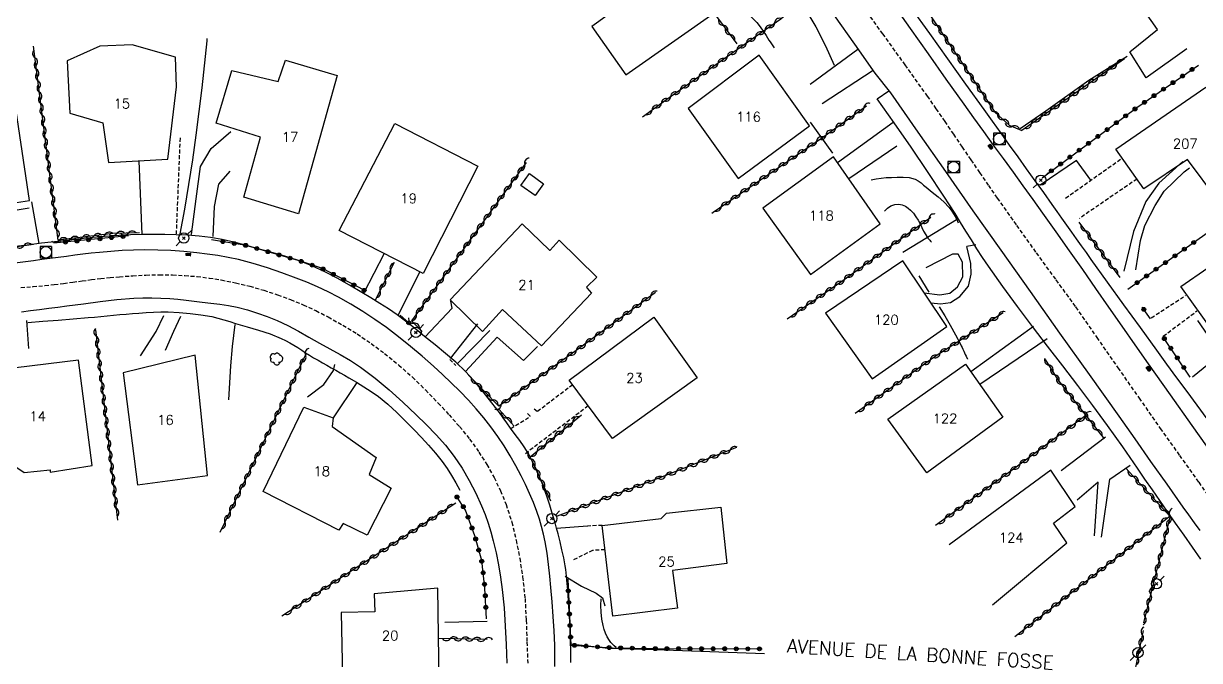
# Model space of a CAD drawing. Header units: millimetres. Extents: x 150997 to 152001, y 151999 to 153001.
# Drawn here: x 151647.9 to 151800.5, y 152403.1 to 152485.7 of the extents above; entities that cross this region are included whole.
import ezdxf
from ezdxf.enums import TextEntityAlignment as Align

# ---------------------------------------------------------------- set-up
doc = ezdxf.new("R2010")
doc.units = ezdxf.units.MM
doc.linetypes.add('DASHED', pattern=[0.75, 0.5, -0.25])
doc.layers.get('0').update_dxf_attribs({"linetype": 'CONTINUOUS'})
for name, color, linetype in [('W0001', 6, 'DASHED'), ('W0008', 7, 'CONTINUOUS'), ('W0014', 7, 'CONTINUOUS'), ('W0017', 7, 'CONTINUOUS'), ('W0101', 7, 'CONTINUOUS'), ('W0104', 1, 'CONTINUOUS'), ('W0112', 1, 'DASHED'), ('W0211', 2, 'CONTINUOUS'), ('W0214', 2, 'CONTINUOUS'), ('W0300', 7, 'CONTINUOUS'), ('W0310', 3, 'CONTINUOUS'), ('W0323', 7, 'CONTINUOUS'), ('W0401', 7, 'CONTINUOUS'), ('W0420', 7, 'CONTINUOUS'), ('W0473', 7, 'CONTINUOUS'), ('W0989', 7, 'CONTINUOUS'), ('W0991', 7, 'CONTINUOUS')]:
    doc.layers.add(name, color=color, linetype=linetype)
doc.styles.get("Standard").update_dxf_attribs({"font": 'romans.shx', "width": 0.85})

# ---------------------------------------------------------------- blocks, each defined once
blk = doc.blocks.new('T473')
for p, q in [((-0.166667, 0.166667), (0.166667, -0.166667)), ((-0.166667, -0.166667), (0.166667, 0.166667)), ((0.500001, 0.500001), (1.000002, 1.000002)), ((-1.000002, -1.000002), (-0.500001, -0.500001))]:
    blk.add_line(p, q)
blk.add_ellipse((0, 0), major_axis=(0.471405, 0.471405), ratio=1, start_param=5.4977871438, end_param=11.780972451)
blk = doc.blocks.new('T420')
for p, q in [((0.75, 0.75), (-0.75, 0.75)), ((-0.75, 0.75), (-0.75, -0.75)), ((0.75, 0.75), (0.75, -0.75)), ((0.75, -0.75), (-0.75, -0.75))]:
    blk.add_line(p, q)
blk.add_ellipse((0, 0), major_axis=(-0.53, 0.53), ratio=1, start_param=3.926991, end_param=10.210176)
blk = doc.blocks.new('T401')
for p, q in [((-0.3, 0.3), (0, 0.3)), ((-0.3, -0.25), (-0.3, 0.3)), ((-0.3, 0.15), (0, 0.15)), ((-0.3, 0), (0, 0)), ((0, 0.3), (0, -0.25)), ((-0.3, -0.15), (0, -0.15)), ((-0.3, -0.25), (-0.3, -0.3)), ((-0.3, -0.3), (0, -0.3)), ((0, -0.3), (0, -0.25))]:
    blk.add_line(p, q)
blk = doc.blocks.new('T300')
for p, q in [((-0.8, 0.51), (-0.86, 0.34)), ((-0.86, 0.34), (-0.86, 0.17)), ((-0.86, 0.17), (-0.74, 0.06)), ((-0.69, 0.63), (-0.8, 0.51)), ((-0.8, -0.06), (-0.74, 0.06)), ((-0.74, 0.06), (-0.69, 0.11)), ((-0.57, 0.69), (-0.69, 0.63)), ((-0.46, 0.69), (-0.57, 0.69)), ((-0.29, 0.63), (-0.46, 0.69)), ((-0.29, 0.63), (-0.17, 0.74)), ((-0.23, 0.57), (-0.29, 0.63)), ((-0.17, 0.74), (-0.06, 0.8)), ((-0.06, 0.8), (0.06, 0.8)), ((0.06, 0.8), (0.23, 0.74)), ((0.23, 0.74), (0.34, 0.63)), ((0.34, 0.63), (0.4, 0.51)), ((0.46, 0.46), (0.34, 0.46)), ((0.4, 0.51), (0.4, 0.46)), ((0.57, 0.4), (0.46, 0.46)), ((0.57, 0.4), (0.69, 0.29)), ((0.69, 0.29), (0.74, 0.17)), ((0.74, 0.06), (0.69, -0.17)), ((0.74, 0.17), (0.74, 0.06)), ((-0.8, -0.17), (-0.8, -0.06)), ((-0.8, -0.23), (-0.8, -0.17)), ((-0.74, -0.34), (-0.8, -0.23)), ((-0.69, -0.4), (-0.74, -0.34)), ((-0.51, -0.46), (-0.69, -0.4)), ((-0.4, -0.46), (-0.51, -0.46)), ((-0.4, -0.46), (-0.34, -0.46)), ((-0.34, -0.46), (-0.34, -0.4)), ((-0.34, -0.51), (-0.34, -0.46)), ((-0.29, -0.63), (-0.34, -0.51)), ((-0.17, -0.74), (-0.29, -0.63)), ((-0.06, -0.8), (-0.17, -0.74)), ((0.06, -0.8), (-0.06, -0.8)), ((0.17, -0.74), (0.06, -0.8)), ((0.23, -0.69), (0.17, -0.74)), ((0.29, -0.46), (0.23, -0.46)), ((0.29, -0.63), (0.23, -0.69)), ((0.46, -0.4), (0.29, -0.46)), ((0.34, -0.51), (0.29, -0.63)), ((0.34, -0.51), (0.34, -0.46)), ((0.57, -0.34), (0.46, -0.4)), ((0.63, -0.29), (0.57, -0.34)), ((0.69, -0.17), (0.63, -0.29))]:
    blk.add_line(p, q)
blk = doc.blocks.new('t310o')
at = {"color": 0, "linetype": 'Continuous'}
for centre, start, end in [((-0.5, 0.38), 216.8699, 323.1304), ((0.5, -0.37), 36.8699, 143.1303)]:
    blk.add_arc(centre, 0.625, start, end, dxfattribs=at)
blk = doc.blocks.new('t323o')
at = {"color": 0, "linetype": 'Continuous'}
for radius in [0.25, 0.15]:
    blk.add_circle((0, 0), radius, dxfattribs=at)

msp = doc.modelspace()

# ---------------------------------------------------------------- linework, layer by layer
at = {"layer": 'W0001'}
for points in [[(151756.45, 152488.41), (151759.37, 152484.39), (151762.28, 152480.36), (151765.17, 152476.31), (151766.32, 152474.67), (151767.45, 152473.02), (151768.59, 152471.36), (151769.71, 152469.7), (151770.84, 152468.04), (151771.97, 152466.39), (151773.11, 152464.73), (151774.26, 152463.09), (151776.77, 152459.54), (151779.31, 152456), (151781.87, 152452.47), (151784.44, 152448.96), (151787.17, 152445.02), (151789.91, 152441.08), (151792.66, 152437.15), (151795.42, 152433.22), (151797.9, 152429.72), (151800.4, 152426.22), (151802.9, 152422.73)], [(151647.61, 152451.48), (151649.17, 152451.6), (151650.72, 152451.75), (151651.93, 152451.88), (151653.14, 152452.02), (151654.34, 152452.18), (151655.55, 152452.35), (151656.75, 152452.51), (151657.96, 152452.65), (151659.17, 152452.78), (151660.38, 152452.89), (151662.1, 152453.01), (151663.82, 152453.1), (151665.55, 152453.14), (151667.28, 152453.11), (151668.87, 152453.04), (151670.45, 152452.91), (151672.03, 152452.72), (151673.6, 152452.47), (151675.46, 152452.1), (151677.29, 152451.65), (151679.11, 152451.13), (151680.91, 152450.54), (151682.59, 152449.92), (151684.24, 152449.24), (151685.87, 152448.49), (151687.47, 152447.67), (151689.37, 152446.6), (151691.23, 152445.46), (151693.04, 152444.23), (151694.79, 152442.93), (151696.62, 152441.43), (151698.39, 152439.85), (151700.08, 152438.2), (151701.73, 152436.5), (151703.14, 152434.99), (151704.51, 152433.44), (151705.82, 152431.83), (151707.02, 152430.14), (151708.04, 152428.52), (151708.98, 152426.85), (151709.82, 152425.13), (151710.55, 152423.35), (151711.29, 152421.05), (151711.86, 152418.7), (151712.32, 152416.34), (151712.69, 152413.96), (151713, 152411.15), (151713.16, 152408.33), (151713.25, 152405.51), (151713.36, 152402.69)]]:
    msp.add_lwpolyline(points, dxfattribs=at)
at = {"layer": 'W0008'}
for points in [[(151753.12, 152486.77), (151755.76, 152483.03), (151758.4, 152479.3)], [(151758.4, 152479.3), (151760.4, 152476.73)]]:
    msp.add_lwpolyline(points, dxfattribs=at)
at = {"layer": 'W0014'}
for points in [[(151802.4, 152429.56), (151799.56, 152433.57), (151796.73, 152437.58), (151793.89, 152441.6), (151792.18, 152444.04), (151790.47, 152446.48), (151788.76, 152448.93), (151787.06, 152451.37), (151785.35, 152453.82), (151783.64, 152456.26), (151781.92, 152458.7), (151780.19, 152461.13), (151778.92, 152462.9), (151777.65, 152464.67), (151776.37, 152466.44), (151775.08, 152468.2), (151773.8, 152469.96), (151772.52, 152471.72), (151771.24, 152473.49), (151769.97, 152475.26), (151767.64, 152478.52), (151765.33, 152481.79), (151763.02, 152485.06), (151760.71, 152488.33)], [(151801.51, 152434.44), (151800.2, 152436.22), (151798.89, 152438), (151797.58, 152439.78), (151796.27, 152441.56), (151794.97, 152443.35), (151792.84, 152446.29), (151790.71, 152449.23), (151788.58, 152452.17), (151786.47, 152455.12), (151785.83, 152456.01), (151785.19, 152456.9), (151784.56, 152457.79), (151783.93, 152458.68), (151783.29, 152459.57), (151782.66, 152460.47), (151782.03, 152461.36), (151781.39, 152462.25), (151780.29, 152463.79), (151779.19, 152465.33), (151778.08, 152466.87), (151776.98, 152468.42), (151775.87, 152469.96), (151774.77, 152471.5), (151773.67, 152473.04), (151772.56, 152474.58), (151770.21, 152477.86), (151767.85, 152481.15), (151765.5, 152484.43), (151763.16, 152487.73)], [(151758.68, 152475.96), (151760.2, 152476.98)], [(151760.4, 152476.73), (151763.96, 152471.63), (151767.54, 152466.53), (151771.12, 152461.44), (151774.71, 152456.35), (151778.53, 152450.96), (151782.35, 152445.57), (151786.19, 152440.19), (151790.03, 152434.82)], [(151800.68, 152416.27), (151799.59, 152417.82), (151798.5, 152419.37), (151797.41, 152420.92), (151796.32, 152422.48), (151795.35, 152423.86), (151794.39, 152425.25), (151793.43, 152426.65), (151792.47, 152428.04), (151791.51, 152429.43), (151790.54, 152430.82), (151789.57, 152432.2), (151788.58, 152433.58), (151786.67, 152436.18), (151784.73, 152438.76), (151782.76, 152441.32), (151780.79, 152443.88), (151778.82, 152446.45), (151776.88, 152449.03), (151774.97, 152451.63), (151773.11, 152454.27), (151772.36, 152455.39), (151771.63, 152456.52), (151770.91, 152457.66), (151770.21, 152458.8), (151769.51, 152459.94), (151768.8, 152461.09), (151768.09, 152462.22), (151767.35, 152463.35), (151765.23, 152466.53), (151763.08, 152469.69), (151760.9, 152472.83), (151758.68, 152475.96)], [(151718.94, 152402.85), (151718.94, 152403.69), (151718.93, 152404.54), (151718.91, 152405.44), (151718.88, 152406.34), (151718.85, 152407.24), (151718.81, 152408.14), (151718.74, 152409.5), (151718.65, 152410.86), (151718.55, 152412.22), (151718.43, 152413.58), (151718.39, 152414.03), (151718.34, 152414.48), (151718.28, 152414.93), (151718.21, 152415.37), (151718.02, 152416.43), (151717.79, 152417.47), (151717.54, 152418.51), (151717.29, 152419.55), (151717.1, 152420.26), (151716.9, 152420.96), (151716.7, 152421.67), (151716.49, 152422.36), (151716.21, 152423.26), (151715.93, 152424.15), (151715.63, 152425.04), (151715.3, 152425.91), (151714.88, 152426.95), (151714.43, 152427.98), (151713.94, 152429), (151713.4, 152429.99), (151712.88, 152430.83), (151712.31, 152431.64), (151711.72, 152432.44), (151711.13, 152433.24), (151710.65, 152433.92), (151710.17, 152434.59), (151709.68, 152435.26), (151709.17, 152435.92), (151708.24, 152437.12), (151707.3, 152438.3), (151706.32, 152439.47), (151705.29, 152440.58), (151704.02, 152441.79), (151702.69, 152442.94), (151701.33, 152444.05), (151699.97, 152445.15), (151699.1, 152445.86), (151698.22, 152446.57), (151697.32, 152447.26), (151696.41, 152447.93), (151695.29, 152448.7), (151694.16, 152449.43), (151693, 152450.15), (151691.84, 152450.84), (151690.25, 152451.77), (151688.65, 152452.68), (151687.02, 152453.54), (151685.35, 152454.31), (151683.6, 152454.98), (151681.82, 152455.55), (151680.02, 152456.06), (151678.22, 152456.55), (151676.73, 152456.96), (151675.23, 152457.36), (151673.72, 152457.71), (151672.19, 152457.98), (151670.71, 152458.16), (151669.23, 152458.26), (151667.74, 152458.31), (151666.26, 152458.35), (151664.78, 152458.36), (151663.3, 152458.35), (151661.82, 152458.3), (151660.35, 152458.23), (151657.82, 152458.04), (151655.29, 152457.8), (151652.77, 152457.51), (151650.25, 152457.22), (151648.4, 152457), (151646.55, 152456.77)], [(151716.89, 152402.35), (151716.88, 152403.71), (151716.85, 152405.08), (151716.77, 152406.96), (151716.65, 152408.83), (151716.51, 152410.71), (151716.34, 152412.58), (151716.21, 152414.06), (151716.06, 152415.55), (151715.88, 152417.03), (151715.63, 152418.49), (151715.41, 152419.49), (151715.15, 152420.48), (151714.86, 152421.46), (151714.53, 152422.42), (151714.08, 152423.61), (151713.58, 152424.77), (151713.05, 152425.92), (151712.49, 152427.06), (151711.79, 152428.37), (151711.07, 152429.67), (151710.3, 152430.94), (151709.47, 152432.18), (151708.58, 152433.41), (151707.64, 152434.6), (151706.66, 152435.76), (151705.65, 152436.89), (151704.56, 152438.03), (151703.44, 152439.14), (151702.29, 152440.21), (151701.12, 152441.27), (151699.64, 152442.57), (151698.13, 152443.85), (151696.59, 152445.1), (151695.01, 152446.29), (151693.5, 152447.35), (151691.98, 152448.37), (151690.41, 152449.34), (151688.81, 152450.25), (151687.47, 152450.94), (151686.09, 152451.57), (151684.7, 152452.16), (151683.29, 152452.72), (151681.45, 152453.4), (151679.6, 152454.04), (151677.73, 152454.61), (151675.83, 152455.11), (151674.49, 152455.4), (151673.13, 152455.64), (151671.77, 152455.83), (151670.41, 152455.99), (151668.73, 152456.15), (151667.05, 152456.27), (151665.37, 152456.35), (151663.69, 152456.38), (151662.21, 152456.35), (151660.73, 152456.27), (151659.26, 152456.16), (151657.79, 152456.04), (151656.72, 152455.93), (151655.64, 152455.81), (151654.58, 152455.67), (151653.51, 152455.53), (151652.44, 152455.39), (151651.37, 152455.24), (151650.3, 152455.1), (151649.23, 152454.96), (151646.45, 152454.61)], [(151647.67, 152448.34), (151648.85, 152448.49), (151650.03, 152448.65), (151651.21, 152448.8), (151652.39, 152448.95), (151653.57, 152449.1), (151655.73, 152449.38), (151657.89, 152449.67), (151660.06, 152449.93), (151662.24, 152450.1), (151663.41, 152450.14), (151664.58, 152450.14), (151665.75, 152450.11), (151666.92, 152450.05), (151667.97, 152449.96), (151669.02, 152449.85), (151670.07, 152449.71), (151671.11, 152449.58), (151672.25, 152449.44), (151673.39, 152449.32), (151674.53, 152449.16), (151675.66, 152448.94), (151676.98, 152448.59), (151678.28, 152448.18), (151679.57, 152447.72), (151680.83, 152447.21), (151682.24, 152446.55), (151683.62, 152445.82), (151684.97, 152445.06), (151686.32, 152444.29), (151687.67, 152443.55), (151689.02, 152442.8), (151690.35, 152442.01), (151691.64, 152441.16), (151693.54, 152439.72), (151695.37, 152438.2), (151697.14, 152436.62), (151698.86, 152434.98), (151700.18, 152433.7), (151701.46, 152432.39), (151702.69, 152431.02), (151703.82, 152429.57), (151704.84, 152428.04), (151705.76, 152426.45), (151706.6, 152424.81), (151707.37, 152423.15), (151707.82, 152422.05), (151708.22, 152420.93), (151708.57, 152419.79), (151708.88, 152418.65), (151709.25, 152417.08), (151709.56, 152415.51), (151709.81, 152413.92), (151710.03, 152412.33), (151710.28, 152409.95), (151710.44, 152407.56), (151710.56, 152405.17), (151710.65, 152402.78)], [(151648.49, 152446.97), (151650.45, 152447.11), (151652.42, 152447.26), (151654.38, 152447.42), (151656.34, 152447.58), (151657.16, 152447.66), (151657.98, 152447.73), (151658.8, 152447.81), (151659.62, 152447.9), (151660.44, 152447.97), (151661.26, 152448.05), (151662.08, 152448.12), (151662.9, 152448.18), (151663.85, 152448.24), (151664.79, 152448.3), (151665.74, 152448.34), (151666.69, 152448.33), (151668.12, 152448.26), (151669.54, 152448.13), (151670.96, 152447.95), (151672.37, 152447.71), (151673.15, 152447.53), (151673.92, 152447.31), (151674.69, 152447.07), (151675.45, 152446.83), (151676.94, 152446.39), (151678.44, 152445.96), (151679.93, 152445.47), (151681.38, 152444.89), (151681.93, 152444.62), (151682.47, 152444.32), (151683, 152444.01), (151683.52, 152443.69), (151684.03, 152443.36), (151684.54, 152443.02), (151685.06, 152442.7), (151685.58, 152442.38), (151686.15, 152442.05), (151686.72, 152441.73), (151687.3, 152441.41), (151687.87, 152441.08), (151688.44, 152440.76), (151689.01, 152440.43), (151689.58, 152440.1), (151690.15, 152439.77), (151691.12, 152439.19), (151692.1, 152438.62), (151693.05, 152438.01), (151693.98, 152437.35), (151695.2, 152436.35), (151696.38, 152435.28), (151697.51, 152434.17), (151698.62, 152433.04), (151699.57, 152432.05), (151700.49, 152431.04), (151701.39, 152429.99), (151702.24, 152428.91), (151702.88, 152428.02), (151703.48, 152427.11), (151704.04, 152426.17), (151704.56, 152425.21)], [(151790.02, 152434.82), (151792.1, 152431.86), (151794.17, 152428.9), (151796.26, 152425.96), (151798.36, 152423.01), (151799.09, 152421.99), (151799.83, 152420.97), (151800.57, 152419.96)]]:
    msp.add_lwpolyline(points, dxfattribs=at)
at = {"layer": 'W0017'}
for points in [[(151750, 152477.87), (151756.2, 152482.4)], [(151777.22, 152472.11), (151780.59, 152474.42), (151786.16, 152478.4), (151791.1, 152481.5)], [(151758.17, 152479.62), (151751.57, 152475.3)], [(151753.55, 152467.68), (151760.75, 152472.93)], [(151669.72, 152458.38), (151670.34, 152462.98), (151670.92, 152467.18), (151672.28, 152469.5), (151674.85, 152471.72)], [(151761.26, 152469.83), (151755.01, 152465.6)], [(151663.35, 152458.35), (151662.93, 152467.92)], [(151786.42, 152465.4), (151784.55, 152467.94), (151779.84, 152464.78)], [(151798.36, 152467.82), (151795.23, 152465.01), (151793.54, 152462.66), (151791.96, 152458.73), (151790.67, 152453.61)], [(151672.56, 152458.11), (151672.7, 152462.01), (151673.26, 152464.89), (151674.76, 152466.58)], [(151792.23, 152453.79), (151792.83, 152457.57), (151793.42, 152459.55), (151794.75, 152462.14), (151795.93, 152463.98), (151798.51, 152466.49), (151799.2, 152467.02)], [(151640.82, 152460.53), (151648.69, 152461.8)], [(151649.96, 152457.19), (151649.03, 152462.58)], [(151762.01, 152456.06), (151769.18, 152460.42)], [(151765.68, 152449.48), (151766.9, 152449.36), (151768.19, 152449.54), (151769.41, 152450.33), (151770.54, 152451.65), (151770.9, 152453.23), (151770.85, 152454.61), (151770.3, 152456.8)], [(151770.32, 152456.83), (151771.48, 152457.08)], [(151694.72, 152455.91), (151692.05, 152450.71)], [(151764.79, 152450.8), (151766.83, 152450.55), (151768.12, 152450.75), (151769.12, 152451.57), (151769.81, 152452.88), (151769.75, 152454.77), (151769.2, 152455.83), (151768.45, 152455.81), (151765, 152454.05)], [(151696.54, 152447.84), (151699.37, 152453.54)], [(151700.06, 152445.11), (151703.56, 152448.81), (151703.38, 152449.71)], [(151663.11, 152442.61), (151665.13, 152445.78), (151666.13, 152447.87)], [(151666.36, 152443.36), (151667.42, 152445.81), (151668.34, 152447.76)], [(151648.33, 152447.23), (151648.59, 152443.59)], [(151674.58, 152436.9), (151674.82, 152441.35), (151675.03, 152443.84), (151675.4, 152446.68)], [(151706.83, 152446.76), (151703.27, 152442.26)], [(151704.24, 152441.65), (151708.44, 152445.9)], [(151770.82, 152440.61), (151778.97, 152446.49)], [(151799.59, 152439.9), (151803.29, 152442.87), (151800.31, 152447.21)], [(151705.28, 152440.6), (151709.4, 152445.04), (151712.82, 152442.01), (151714.64, 152443.83)], [(151780.73, 152444.82), (151772, 152438.92)], [(151684.77, 152437.3), (151686.92, 152438.91), (151688.15, 152440.72), (151688.33, 152441.51)], [(151691.16, 152439.18), (151688.12, 152434.6)], [(151788.31, 152432.09), (151782.54, 152427.72)], [(151787.79, 152419.09), (151788.86, 152426.63), (151791.5, 152428.43)], [(151786.87, 152419.29), (151787.36, 152426.22), (151784.63, 152423.9)], [(151721.12, 152420.54), (151717.1, 152420.25)], [(151718.22, 152414.03), (151720.35, 152412.76), (151722.23, 152411.83), (151723.06, 152411.23), (151723.35, 152410.22)], [(151708.1, 152408.16), (151702.61, 152408.05)], [(151718.92, 152405.26), (151723.79, 152404.7), (151729.88, 152404.53), (151744.08, 152404.03)]]:
    msp.add_lwpolyline(points, dxfattribs=at)
at = {"layer": 'W0101'}
for points in [[(151798.85, 152482.46), (151793.58, 152478.68), (151791.47, 152482.05), (151795.05, 152484.93), (151787.21, 152496.11), (151798.15, 152503.58), (151799.34, 152501.83), (151796.3, 152499.62), (151796.43, 152499.45)], [(151783.3, 152418.37), (151781.58, 152420.91), (151784.36, 152423.09), (151781.2, 152427.8), (151768.04, 152418.12)], [(151773.64, 152410.31), (151783.3, 152418.37)]]:
    msp.add_lwpolyline(points, dxfattribs=at)
for points in [[(151738.38, 152487.67), (151733.77, 152494.09), (151721.68, 152485.36), (151726.09, 152479.09)], [(151666.67, 152468.12), (151667.77, 152477.53), (151667.67, 152481.38), (151662.05, 152482.98), (151657.83, 152482.77), (151653.58, 152480.87), (151653.93, 152474.08), (151658.24, 152472.86), (151658.97, 152467.7)], [(151683.62, 152461.03), (151676.5, 152463.21), (151678.7, 152470.98), (151672.94, 152472.79), (151674.97, 152479.64), (151680.98, 152478.21), (151681.91, 152480.97), (151688.62, 152479)], [(151749.9, 152472.46), (151743.4, 152481.64), (151734.15, 152474.72), (151740.66, 152465.62)], [(151648.7, 152462.78), (151646.51, 152477.58), (151635.64, 152475.95), (151636.67, 152469.81), (151639.48, 152470.03), (151640.81, 152461.57)], [(151802.87, 152462.8), (151798.97, 152468.08), (151793.3, 152464.29), (151789.67, 152469.41), (151801.33, 152477.48), (151808.79, 152467.07)], [(151699.8, 152453.32), (151688.91, 152458.86), (151696.12, 152472.77), (151706.88, 152467.24)], [(151759.09, 152459.75), (151753.03, 152468.43), (151743.86, 152461.77), (151750.04, 152453.19)], [(151715.16, 152443.92), (151710.09, 152448.64), (151707.48, 152445.79), (151703.3, 152449.91), (151712.62, 152459.74), (151716.18, 152456.34), (151716.26, 152456.34), (151717.43, 152457.63), (151722.32, 152452.82), (151720.96, 152451.52), (151721.02, 152451.46), (151721.62, 152450.77)], [(151803.81, 152443.65), (151798.08, 152451.62), (151805.09, 152456.48), (151810.48, 152448.67)], [(151767.71, 152446.45), (151762, 152454.96), (151752, 152448.15), (151758.05, 152439.64)], [(151735.33, 152439.79), (151724.33, 152431.91), (151718.73, 152439.49), (151729.72, 152447.62)], [(151655.06, 152442.08), (151642.68, 152440.55), (151644.19, 152430.59), (151646.63, 152430.84), (151646.63, 152430.82), (151646.83, 152428.32), (151648.03, 152427.49), (151651.4, 152427.85), (151651.4, 152427.82), (151651.41, 152427.55), (151656.83, 152428.41)], [(151670.19, 152442.73), (151660.88, 152440.43), (151662.71, 152425.88), (151671.79, 152427.12)], [(151774.98, 152434.66), (151765.13, 152427.45), (151760.07, 152434.42), (151770.15, 152441.55)], [(151684.32, 152435.95), (151688.12, 152434.6), (151687.96, 152433.46), (151693.67, 152429.42), (151692.78, 152427.25), (151695.64, 152425.46), (151692.52, 152419.36), (151689.4, 152420.89), (151688.83, 152420), (151679.04, 152425.02)], [(151732.78, 152409.88), (151724.39, 152408.87), (151723.02, 152420.64), (151730.67, 152421.55), (151731.34, 152422.21), (151738.4, 152423.02), (151739.18, 152415.68), (151732.13, 152414.79)], [(151701.87, 152400.28), (151701.7, 152412.48), (151693.43, 152411.75), (151693.52, 152409.42), (151689.16, 152409.32), (151689.33, 152400.9), (151693.42, 152400.83), (151693.4, 152400.19)]]:
    msp.add_lwpolyline(points, close=True, dxfattribs=at)
at = {"layer": 'W0104'}
msp.add_lwpolyline([(151714.3, 152463.4), (151712.47, 152464.72), (151713.58, 152466.26), (151715.41, 152464.95)], close=True, dxfattribs=at)
at = {"layer": 'W0112'}
for points in [[(151668.24, 152470.88), (151667.74, 152458.43)], [(151783.13, 152463.07), (151790.47, 152468.28)], [(151792.4, 152465.56), (151784.93, 152460.45)], [(151794.25, 152447.56), (151798.69, 152450.45)], [(151795.81, 152445.16), (151800.18, 152448.47)], [(151703.24, 152442.13), (151704.03, 152441.39)], [(151714.19, 152435.77), (151714.61, 152435.44), (151719.2, 152438.93)], [(151711.14, 152433.18), (151713.68, 152434.78), (151713.28, 152435.22)], [(151721.2, 152436.14), (151713.06, 152429.93)], [(151723.02, 152420.64), (151721.14, 152420.54)], [(151723.39, 152417.47), (151721.76, 152417.39), (151719.13, 152416.08)]]:
    msp.add_lwpolyline(points, dxfattribs=at)
at = {"layer": 'W0211'}
for points in [[(151739, 152488.76), (151739.45, 152488.58), (151739.89, 152488.37), (151740.32, 152488.14), (151740.73, 152487.88), (151741.36, 152487.42), (151741.96, 152486.93), (151742.53, 152486.41), (151743.07, 152485.85), (151743.5, 152485.31), (151743.9, 152484.74), (151744.28, 152484.16), (151744.65, 152483.58), (151744.82, 152483.33), (151744.99, 152483.08), (151745.16, 152482.82), (151745.32, 152482.57)], [(151749.98, 152472.91), (151752.88, 152468.89)], [(151759.64, 152461.39), (151760.02, 152461.78), (151760.47, 152462.06), (151760.98, 152462.24), (151761.51, 152462.29), (151761.95, 152462.22), (151762.36, 152462.03), (151762.71, 152461.78), (151763.03, 152461.5), (151763.4, 152461.11), (151763.72, 152460.67), (151764, 152460.2), (151764.25, 152459.73), (151764.48, 152459.25), (151764.72, 152458.78), (151764.98, 152458.32), (151765.28, 152457.87), (151765.39, 152457.74), (151765.5, 152457.61), (151765.61, 152457.48), (151765.73, 152457.36)], [(151764.08, 152453.02), (151765.4, 152450.9)], [(151766.74, 152449), (151767.45, 152447.8), (151768.15, 152446.59), (151768.84, 152445.36), (151769.49, 152444.13), (151769.6, 152443.91), (151769.7, 152443.69), (151769.8, 152443.47), (151769.91, 152443.25), (151770.01, 152443.03), (151770.11, 152442.81), (151770.22, 152442.59), (151770.33, 152442.37), (151770.35, 152442.33), (151770.37, 152442.29), (151770.39, 152442.25), (151770.41, 152442.21)], [(151724.84, 152404.81), (151724.58, 152405), (151724.34, 152405.22), (151724.13, 152405.45), (151723.94, 152405.71), (151723.67, 152406.16), (151723.45, 152406.64), (151723.28, 152407.13), (151723.14, 152407.63), (151722.98, 152408.49), (151722.88, 152409.37), (151722.85, 152410.24), (151722.89, 152411.12)]]:
    msp.add_lwpolyline(points, dxfattribs=at)
at = {"layer": 'W0214'}
for points in [[(151744.04, 152493.51), (151744.31, 152493.35), (151744.57, 152493.18), (151744.83, 152493), (151745.07, 152492.8), (151745.8, 152492.15), (151746.49, 152491.45), (151747.15, 152490.71), (151747.75, 152489.93), (151749.31, 152487.66), (151750.73, 152485.29), (151752, 152482.84), (151753.11, 152480.32)], [(151757.91, 152465.45), (151758.56, 152465.58), (151759.21, 152465.67), (151759.87, 152465.74), (151760.53, 152465.77), (151761.29, 152465.79), (151762.07, 152465.8), (151762.85, 152465.74), (151763.61, 152465.54), (151764.02, 152465.34), (151764.38, 152465.07), (151764.72, 152464.77), (151765.06, 152464.48), (151765.83, 152463.87), (151766.6, 152463.25), (151767.34, 152462.59), (151768.02, 152461.86), (151768.37, 152461.4), (151768.69, 152460.92), (151768.97, 152460.41), (151769.21, 152459.88)]]:
    msp.add_lwpolyline(points, dxfattribs=at)
at = {"layer": 'W0300'}
msp.add_lwpolyline([(151668.26, 152458.46), (151668.86, 152461.65), (151669.4, 152464.84), (151669.9, 152468.04), (151670.35, 152471.26), (151671.1, 152477.37), (151671.76, 152483.49), (151671.78, 152483.77)], dxfattribs=at)
at = {"layer": 'W0310'}
for points in [[(151728.26, 152473.63), (151731.71, 152476.12), (151742.66, 152483.85), (151746.17, 152486.35), (151747.76, 152487.67)], [(151764.75, 152488), (151773.96, 152474.23), (151775.82, 152472.56), (151777.46, 152471.85)], [(151737.59, 152486.99), (151740.48, 152483.08)], [(151662.97, 152458.59), (151659.51, 152458.48), (151652.45, 152457.62), (151649.25, 152482.78)], [(151790.76, 152481.14), (151777.46, 152471.85)], [(151737.23, 152461.12), (151737.42, 152461.26), (151751.45, 152470.86), (151757.32, 152475.03)], [(151713.15, 152467.71), (151698.28, 152447.16), (151699.67, 152445.8)], [(151747.03, 152447.44), (151754.12, 152452.31), (151765.66, 152460.59)], [(151784.85, 152459.98), (151790.19, 152452.77)], [(151642.03, 152456.08), (151649.22, 152457.1)], [(151696.04, 152454.74), (151693.52, 152449.74)], [(151729.94, 152450.86), (151719.47, 152443.2), (151709.62, 152436.09), (151705.66, 152440.11)], [(151775.03, 152448.19), (151766.21, 152442.55), (151755.83, 152435.16)], [(151660.18, 152421.32), (151657.3, 152445.98)], [(151684.62, 152442.91), (151673.42, 152419.73)], [(151788.17, 152431.86), (151782.16, 152439.5), (151780.51, 152442.17)], [(151709.63, 152435.65), (151711.6, 152433.49)], [(151716.37, 152423.77), (151713.68, 152429.53), (151720.33, 152434.99)], [(151785.76, 152434.87), (151775.73, 152427.46), (151766.26, 152420.6)], [(151740.42, 152430.73), (151730.38, 152426.74), (151717.19, 152421.84)], [(151796.71, 152421.86), (151796.71, 152421.78), (151790.9, 152428.1)], [(151704.01, 152423.5), (151681.47, 152408.86)], [(151776.56, 152406.23), (151796.71, 152421.86), (151793.25, 152407.99)], [(151793.2, 152407.01), (151791.24, 152397.66)], [(151708.1, 152405.84), (151701.79, 152405.97)]]:
    msp.add_lwpolyline(points, dxfattribs=at)
at = {"layer": 'W0323'}
for points in [[(151780.08, 152465.73), (151792.37, 152474.82), (151800.37, 152480.34)], [(151791.19, 152451.26), (151804.2, 152460.47), (151811.06, 152465.33)], [(151661.56, 152458.18), (151651.89, 152457.23)], [(151692.23, 152451.08), (151686.71, 152453.94), (151683.89, 152454.9), (151676.83, 152456.95), (151672.32, 152457.69)], [(151794.17, 152447.44), (151793.08, 152448.94)], [(151697.94, 152446.89), (151696.81, 152447.92)], [(151799.31, 152439.88), (151795.76, 152445.14)], [(151707.99, 152408.51), (151707.8, 152412.51), (151707.38, 152416.07), (151706.47, 152419.3), (151705.27, 152422.63), (151704.11, 152424.41)], [(151718.54, 152413.64), (151718.96, 152405.11), (151724.36, 152404.76), (151729.58, 152404.65), (151743.76, 152404.63)]]:
    msp.add_lwpolyline(points, dxfattribs=at)

# ---------------------------------------------------------------- block references
at = {"layer": 'W0300'}
msp.add_blockref('T300', (151680.81, 152442.21), dxfattribs=at)
at = {"layer": 'W0310'}
for p, rotation in [((151738.7, 152485.49), 306.415290944651), ((151744.16, 152484.92), 35.48205083906255), ((151745.38, 152485.79), 35.48205083906255), ((151766.41, 152485.5), 303.7869675295787), ((151739.59, 152484.28), 306.415290944651), ((151742.94, 152484.05), 35.48205083906255), ((151767.25, 152484.26), 303.7869675295787), ((151740.49, 152482.32), 35.23793685292495), ((151741.71, 152483.18), 35.23793685292495), ((151768.08, 152483.01), 303.7869675295787), ((151768.92, 152481.76), 303.7869675295787), ((151649.44, 152481.29), 97.24858982975496), ((151738.04, 152480.59), 35.23793685292495), ((151739.26, 152481.45), 35.23793685292495), ((151769.75, 152480.52), 303.7869675295787), ((151789.76, 152480.44), 214.9353040421634), ((151649.63, 152479.8), 97.24858982975496), ((151735.59, 152478.86), 35.23793685292495), ((151736.81, 152479.72), 35.23793685292495), ((151770.59, 152479.27), 303.7869675295787), ((151787.3, 152478.72), 214.9353040421634), ((151788.53, 152479.58), 214.9353040421634), ((151649.82, 152478.31), 97.24858982975496), ((151733.14, 152477.12), 35.23793685292495), ((151734.36, 152477.99), 35.23793685292495), ((151771.42, 152478.02), 303.7869675295787), ((151786.07, 152477.86), 214.9353040421634), ((151650.01, 152476.82), 97.24858982975496), ((151731.91, 152476.26), 35.23793685292495), ((151772.25, 152476.78), 303.7869675295787), ((151773.09, 152475.53), 303.7869675295787), ((151783.61, 152476.15), 214.9353040421634), ((151784.84, 152477.01), 214.9353040421634), ((151650.2, 152475.34), 97.24858982975496), ((151650.39, 152473.85), 97.24858982975496), ((151729.48, 152474.51), 35.73511250153832), ((151730.69, 152475.38), 35.73511250153832), ((151756.96, 152474.78), 35.37209153508447), ((151773.92, 152474.28), 303.7869675295787), ((151781.15, 152474.43), 214.9353040421634), ((151782.38, 152475.29), 214.9353040421634), ((151650.57, 152472.36), 97.24858982975496), ((151754.51, 152473.04), 35.37209153508447), ((151755.74, 152473.91), 35.37209153508447), ((151775.03, 152473.27), 318.026390894328), ((151778.69, 152472.71), 214.9353040421634), ((151779.92, 152473.57), 214.9353040421634), ((151650.76, 152470.87), 97.24858982975496), ((151752.07, 152471.3), 35.37209153508447), ((151753.29, 152472.17), 35.37209153508447), ((151776.22, 152472.39), 336.8056183882935), ((151650.95, 152469.38), 97.24858982975496), ((151749.6, 152469.6), 34.39220486974808), ((151750.84, 152470.45), 34.39220486974808), ((151651.14, 152467.9), 97.24858982975496), ((151748.36, 152468.75), 34.39220486974808), ((151651.33, 152466.41), 97.24858982975496), ((151712.97, 152467.46), 234.126029288826), ((151745.89, 152467.06), 34.39220486974808), ((151747.12, 152467.9), 34.39220486974808), ((151651.52, 152464.92), 97.24858982975496), ((151711.21, 152465.03), 234.126029288826), ((151712.09, 152466.25), 234.126029288826), ((151743.41, 152465.36), 34.39220486974808), ((151744.65, 152466.21), 34.39220486974808), ((151651.71, 152463.43), 97.24858982975496), ((151710.33, 152463.82), 234.126029288826), ((151740.93, 152463.67), 34.39220486974808), ((151742.17, 152464.51), 34.39220486974808), ((151651.9, 152461.94), 97.24858982975496), ((151709.45, 152462.6), 234.126029288826), ((151738.46, 152461.97), 34.39220486974808), ((151739.7, 152462.82), 34.39220486974808), ((151652.09, 152460.46), 97.24858982975496), ((151707.69, 152460.17), 234.126029288826), ((151708.57, 152461.39), 234.126029288826), ((151765.41, 152460.41), 35.65354609161106), ((151652.28, 152458.97), 97.24858982975496), ((151706.81, 152458.96), 234.126029288826), ((151764.19, 152459.54), 35.65354609161106), ((151785.72, 152458.8), 306.5096560254273), ((151654.08, 152457.82), 186.9451557554488), ((151655.57, 152458), 186.9451557554488), ((151657.06, 152458.18), 186.9451557554488), ((151658.55, 152458.37), 186.9451557554488), ((151660.04, 152458.5), 181.7687448242079), ((151661.54, 152458.55), 181.7687448242079), ((151705.94, 152457.74), 234.126029288826), ((151761.76, 152457.79), 35.65354609161106), ((151762.98, 152458.66), 35.65354609161106), ((151786.62, 152457.59), 306.5096560254273), ((151647.97, 152456.92), 8.063115892718242), ((151652.59, 152457.64), 186.9451557554488), ((151705.06, 152456.52), 234.126029288826), ((151759.32, 152456.04), 35.65354609161106), ((151760.54, 152456.91), 35.65354609161106), ((151787.51, 152456.39), 306.5096560254273), ((151703.3, 152454.09), 234.126029288826), ((151704.18, 152455.31), 234.126029288826), ((151756.88, 152454.29), 35.65354609161106), ((151758.1, 152455.16), 35.65354609161106), ((151788.4, 152455.18), 306.5096560254273), ((151695.54, 152453.76), 243.3617157207352), ((151702.42, 152452.88), 234.126029288826), ((151755.66, 152453.42), 35.65354609161106), ((151789.29, 152453.98), 306.5096560254273), ((151694.2, 152451.08), 243.3617157207352), ((151694.87, 152452.42), 243.3617157207352), ((151701.54, 152451.66), 234.126029288826), ((151753.21, 152451.69), 34.48022270517901), ((151754.44, 152452.54), 35.65354609161106), ((151700.66, 152450.45), 234.126029288826), ((151729.32, 152450.41), 216.2190510039453), ((151750.74, 152449.99), 34.48022270517901), ((151751.98, 152450.84), 34.48022270517901), ((151698.9, 152448.02), 234.126029288826), ((151699.78, 152449.23), 234.126029288826), ((151726.9, 152448.64), 216.2190510039453), ((151728.11, 152449.53), 216.2190510039453), ((151748.27, 152448.29), 34.48022270517901), ((151749.5, 152449.14), 34.48022270517901), ((151698.6, 152446.85), 315.5221855005166), ((151724.48, 152446.87), 216.2190510039453), ((151725.69, 152447.75), 216.2190510039453), ((151773.16, 152447), 212.5984031463676), ((151774.43, 152447.81), 212.5984031463676), ((151657.39, 152445.16), 96.67240320824416), ((151722.06, 152445.09), 216.2190510039453), ((151723.27, 152445.98), 216.2190510039453), ((151770.64, 152445.39), 212.5984031463676), ((151771.9, 152446.19), 212.5984031463676), ((151657.57, 152443.67), 96.67240320824416), ((151720.85, 152444.21), 216.2190510039453), ((151768.11, 152443.77), 212.5984031463676), ((151769.37, 152444.58), 212.5984031463676), ((151657.74, 152442.18), 96.67240320824416), ((151684.52, 152442.69), 244.2118031536066), ((151718.43, 152442.44), 215.8151343697535), ((151719.64, 152443.32), 216.2190510039453), ((151765.6, 152442.12), 215.4891314760643), ((151766.85, 152442.96), 212.5984031463676), ((151657.91, 152440.69), 96.67240320824416), ((151683.86, 152441.34), 244.2118031536066), ((151715.99, 152440.69), 215.8151343697535), ((151717.21, 152441.56), 215.8151343697535), ((151764.38, 152441.25), 215.4891314760643), ((151780.96, 152441.44), 121.6516981190471), ((151658.09, 152439.2), 96.67240320824416), ((151683.21, 152439.99), 244.2118031536066), ((151706.71, 152439.04), 134.5835718425602), ((151714.78, 152439.81), 215.8151343697535), ((151761.94, 152439.51), 215.4891314760643), ((151763.16, 152440.38), 215.4891314760643), ((151781.75, 152440.16), 121.6516981190471), ((151782.6, 152438.93), 128.1784120590826), ((151658.26, 152437.71), 96.67240320824416), ((151681.91, 152437.29), 244.2118031536066), ((151682.56, 152438.64), 244.2118031536066), ((151707.77, 152437.97), 134.5835718425602), ((151712.34, 152438.05), 215.8151343697535), ((151713.56, 152438.93), 215.8151343697535), ((151759.5, 152437.77), 215.4891314760643), ((151760.72, 152438.64), 215.4891314760643), ((151783.53, 152437.75), 128.1784120590826), ((151658.44, 152436.22), 96.67240320824416), ((151681.25, 152435.94), 244.2118031536066), ((151708.82, 152436.9), 134.5835718425602), ((151709.91, 152436.3), 215.8151343697535), ((151711.13, 152437.18), 215.8151343697535), ((151757.05, 152436.03), 215.4891314760643), ((151758.28, 152436.9), 215.4891314760643), ((151784.46, 152436.57), 128.1784120590826), ((151658.61, 152434.73), 96.67240320824416), ((151680.6, 152434.59), 244.2118031536066), ((151710.59, 152434.6), 312.4635010946882), ((151785.39, 152435.39), 128.1784120590826), ((151785.63, 152434.77), 216.4746972211354), ((151658.79, 152433.24), 96.67240320824416), ((151679.95, 152433.24), 244.2118031536066), ((151718.04, 152433.11), 39.39110220659228), ((151719.2, 152434.06), 39.39110220659228), ((151783.22, 152432.99), 216.4746972211354), ((151784.42, 152433.88), 216.4746972211354), ((151786.31, 152434.21), 128.1784120590826), ((151787.24, 152433.03), 128.1784120590826), ((151658.96, 152431.75), 96.67240320824416), ((151679.29, 152431.88), 244.2118031536066), ((151716.88, 152432.16), 39.39110220659228), ((151782.01, 152432.1), 216.4746972211354), ((151659.14, 152430.26), 96.67240320824416), ((151678.64, 152430.53), 244.2118031536066), ((151714.56, 152430.26), 39.39110220659228), ((151715.72, 152431.21), 39.39110220659228), ((151739.61, 152430.41), 201.639680200977), ((151779.6, 152430.32), 216.4746972211354), ((151780.81, 152431.21), 216.4746972211354), ((151659.31, 152428.77), 96.67240320824416), ((151677.99, 152429.18), 244.2118031536066), ((151713.84, 152429.21), 114.9820744659886), ((151735.43, 152428.75), 201.639680200977), ((151736.82, 152429.3), 201.639680200977), ((151738.21, 152429.85), 201.639680200977), ((151777.19, 152428.53), 216.4746972211354), ((151778.39, 152429.42), 216.4746972211354), ((151659.48, 152427.28), 96.67240320824416), ((151677.34, 152427.83), 244.2118031536066), ((151714.47, 152427.85), 114.9820744659886), ((151731.24, 152427.09), 201.639680200977), ((151732.64, 152427.64), 201.639680200977), ((151734.03, 152428.19), 201.639680200977), ((151775.98, 152427.64), 216.4746972211354), ((151791.91, 152427), 132.5706695675375), ((151659.66, 152425.79), 96.67240320824416), ((151676.03, 152425.13), 244.2118031536066), ((151676.68, 152426.48), 244.2118031536066), ((151715.1, 152426.49), 114.9820744659886), ((151715.74, 152425.13), 114.9820744659886), ((151727.03, 152425.5), 200.3829812828761), ((151728.44, 152426.02), 200.3829812828761), ((151729.84, 152426.55), 200.3829812828761), ((151773.55, 152425.88), 215.9128558247104), ((151774.77, 152426.76), 215.9128558247104), ((151792.93, 152425.89), 132.5706695675375), ((151659.83, 152424.3), 96.67240320824416), ((151675.38, 152423.78), 244.2118031536066), ((151722.81, 152423.93), 200.3829812828761), ((151724.22, 152424.46), 200.3829812828761), ((151725.63, 152424.98), 200.3829812828761), ((151771.12, 152424.12), 215.9128558247104), ((151772.34, 152425), 215.9128558247104), ((151793.94, 152424.79), 132.5706695675375), ((151794.96, 152423.69), 132.5706695675375), ((151660.01, 152422.81), 96.67240320824416), ((151674.73, 152422.43), 244.2118031536066), ((151702.86, 152422.75), 213.0134201488797), ((151720, 152422.89), 200.3829812828761), ((151721.41, 152423.41), 200.3829812828761), ((151768.69, 152422.36), 215.9128558247104), ((151769.91, 152423.24), 215.9128558247104), ((151795.97, 152422.58), 132.5706695675375), ((151674.07, 152421.08), 244.2118031536066), ((151700.34, 152421.12), 213.0134201488797), ((151701.6, 152421.93), 213.0134201488797), ((151718.6, 152422.37), 200.3829812828761), ((151767.48, 152421.48), 215.9128558247104), ((151795.53, 152420.94), 37.80554151549461), ((151796.71, 152421.86), 255.984165510464), ((151697.82, 152419.48), 213.0134201488797), ((151699.08, 152420.3), 213.0134201488797), ((151794.34, 152420.02), 37.80554151549461), ((151795.98, 152418.95), 255.984165510464), ((151796.35, 152420.4), 255.984165510464), ((151695.31, 152417.85), 213.0134201488797), ((151696.57, 152418.67), 213.0134201488797), ((151791.97, 152418.18), 37.80554151549461), ((151793.15, 152419.1), 37.80554151549461), ((151795.62, 152417.49), 255.984165510464), ((151692.79, 152416.21), 213.0134201488797), ((151694.05, 152417.03), 213.0134201488797), ((151789.6, 152416.34), 37.80554151549461), ((151790.78, 152417.26), 37.80554151549461), ((151795.26, 152416.04), 255.984165510464), ((151691.54, 152415.4), 213.0134201488797), ((151788.41, 152415.42), 37.80554151549461), ((151794.89, 152414.58), 255.984165510464), ((151689.02, 152413.76), 213.0134201488797), ((151690.28, 152414.58), 213.0134201488797), ((151786.04, 152413.58), 37.80554151549461), ((151787.23, 152414.5), 37.80554151549461), ((151794.53, 152413.13), 255.984165510464), ((151686.5, 152412.13), 213.0134201488797), ((151687.76, 152412.94), 213.0134201488797), ((151783.67, 152411.75), 37.80554151549461), ((151784.86, 152412.67), 37.80554151549461), ((151794.17, 152411.67), 255.984165510464), ((151683.99, 152410.49), 213.0134201488797), ((151685.25, 152411.31), 213.0134201488797), ((151782.49, 152410.83), 37.80554151549461), ((151793.8, 152410.22), 255.984165510464), ((151682.73, 152409.68), 213.0134201488797), ((151780.12, 152408.99), 37.80554151549461), ((151781.3, 152409.91), 37.80554151549461), ((151793.44, 152408.76), 255.984165510464), ((151777.75, 152407.15), 37.80554151549461), ((151778.93, 152408.07), 37.80554151549461), ((151703.29, 152405.94), 178.7751422419246), ((151793.08, 152406.47), 258.1725045530835), ((151704.79, 152405.91), 178.7751422419246), ((151706.29, 152405.88), 178.7751422419246), ((151707.79, 152405.84), 178.7751422419246), ((151792.78, 152405), 258.1725045530835), ((151792.47, 152403.54), 258.1725045530835)]:
    msp.add_blockref('t310o', p, dxfattribs=dict(at, rotation=rotation))
at = {"layer": 'W0323'}
for p, rotation in [((151799.54, 152479.77), 34.6008571930772), ((151797.07, 152478.06), 34.6008571930772), ((151798.3, 152478.91), 34.6008571930772), ((151794.6, 152476.36), 34.6008571930772), ((151795.84, 152477.21), 34.6008571930772), ((151792.14, 152474.65), 36.48849092090953), ((151793.37, 152475.51), 34.6008571930772), ((151790.93, 152473.76), 36.48849092090953), ((151788.52, 152471.97), 36.48849092090953), ((151789.72, 152472.86), 36.48849092090953), ((151786.11, 152470.19), 36.48849092090953), ((151787.31, 152471.08), 36.48849092090953), ((151783.69, 152468.4), 36.48849092090953), ((151784.9, 152469.3), 36.48849092090953), ((151782.49, 152467.51), 36.48849092090953), ((151781.28, 152466.62), 36.48849092090953), ((151657.86, 152457.81), 185.6254731409142), ((151659.36, 152457.96), 185.6254731409142), ((151660.85, 152458.11), 185.6254731409142), ((151653.38, 152457.37), 185.6254731409142), ((151654.88, 152457.52), 185.6254731409142), ((151656.37, 152457.67), 185.6254731409142), ((151673.8, 152457.44), 170.6512491237321), ((151675.28, 152457.2), 170.6512491237321), ((151676.76, 152456.96), 170.6512491237321), ((151678.21, 152456.55), 163.8438486720307), ((151798.54, 152456.46), 35.29446847222748), ((151799.76, 152457.32), 35.29446847222748), ((151679.65, 152456.13), 163.8438486720307), ((151681.09, 152455.71), 163.8438486720307), ((151682.53, 152455.29), 163.8438486720307), ((151683.97, 152454.87), 161.2726661518323), ((151796.09, 152454.72), 35.29446847222748), ((151797.32, 152455.59), 35.29446847222748), ((151685.39, 152454.39), 161.2726661518323), ((151686.8, 152453.89), 152.5857571172976), ((151688.13, 152453.2), 152.5857571172976), ((151794.87, 152453.86), 35.29446847222748), ((151689.47, 152452.51), 152.5857571172976), ((151690.8, 152451.82), 152.5857571172976), ((151792.42, 152452.12), 35.29446847222748), ((151793.64, 152452.99), 35.29446847222748), ((151692.13, 152451.13), 152.5857571172976), ((151793.29, 152448.65), 125.8890492564901), ((151697.92, 152446.91), 137.7998451009371), ((151795.95, 152444.85), 124.0380538683483), ((151796.79, 152443.61), 124.0380538683483), ((151797.63, 152442.36), 124.0380538683483), ((151798.47, 152441.12), 124.0380538683483), ((151704.17, 152424.32), 123.2176748655745), ((151704.99, 152423.06), 123.2176748655745), ((151705.61, 152421.7), 109.8725424030748), ((151706.12, 152420.29), 109.8725424030748), ((151706.6, 152418.87), 105.7019739794562), ((151707, 152417.43), 105.7019739794562), ((151707.39, 152415.98), 96.65283632846628), ((151707.57, 152414.49), 96.65283632846628), ((151707.74, 152413), 96.65283632846628), ((151718.61, 152412.14), 272.8714472749451), ((151707.85, 152411.51), 92.77805638372614), ((151718.69, 152410.64), 272.8714472749451), ((151707.92, 152410.01), 92.77805638372614), ((151718.76, 152409.14), 272.8714472749451), ((151718.84, 152407.65), 272.8714472749451), ((151718.91, 152406.15), 272.8714472749451), ((151719.42, 152405.08), 356.3099784261823), ((151720.92, 152404.98), 356.3099784261823), ((151722.41, 152404.88), 356.3099784261823), ((151723.91, 152404.79), 356.3099784261823), ((151725.41, 152404.74), 358.8375728712285), ((151726.91, 152404.71), 358.8375728712285), ((151728.41, 152404.68), 358.8375728712285), ((151729.91, 152404.65), 359.9070399426228), ((151731.41, 152404.65), 359.9070399426228), ((151732.91, 152404.65), 359.9070399426228), ((151734.41, 152404.64), 359.9070399426228), ((151735.91, 152404.64), 359.9070399426228), ((151737.41, 152404.64), 359.9070399426228), ((151738.91, 152404.64), 359.9070399426228), ((151740.41, 152404.63), 359.9070399426228), ((151741.91, 152404.63), 359.9070399426228), ((151743.41, 152404.63), 359.9070399426228)]:
    msp.add_blockref('t323o', p, dxfattribs=dict(at, rotation=rotation))
at = {"layer": 'W0401'}
for p, rotation in [((151773.51, 152469.83), 36.0542909877802), ((151669.35, 152455.92), 84.62313779833724), ((151794.01, 152441.06), 35.18180262320277)]:
    msp.add_blockref('T401', p, dxfattribs=dict(at, rotation=rotation))
at = {"layer": 'W0420'}
for p in [(151774.53, 152470.75), (151768.61, 152467.1), (151650.83, 152456.06)]:
    msp.add_blockref('T420', p, dxfattribs=at)
at = {"layer": 'W0473'}
for p in [(151779.93, 152465.41), (151668.73, 152457.9), (151698.85, 152445.67), (151716.48, 152421.52), (151794.93, 152413.06), (151792.53, 152404.13)]:
    msp.add_blockref('T473', p, dxfattribs=at)

# ---------------------------------------------------------------- texts
at = {"layer": 'W0989'}
msp.add_text('AVENUE DE LA BONNE FOSSE   ', height=1.75, rotation=356.3325, dxfattribs=at).set_placement((151746.95, 152404.17))
at = {"layer": 'W0991'}
for s, p in [('15', (151660.69, 152475.34)), ('116', (151742, 152473.63)), ('17', (151682.52, 152471)), ('207', (151798.66, 152470.14)), ('19', (151697.91, 152463.04)), ('118', (151751.45, 152460.81)), ('21', (151713.2, 152451.83)), ('120', (151759.87, 152447.3)), ('23', (151727.2, 152439.76)), ('14', (151649.78, 152434.79)), ('16', (151666.35, 152434.31)), ('122', (151767.48, 152434.5)), ('18', (151686.63, 152427.66)), ('124', (151776.08, 152419.05)), ('25', (151731.36, 152415.94)), ('20', (151695.5, 152406.34))]:
    msp.add_text(s, height=1.25, dxfattribs=at).set_placement(p, align=Align.MIDDLE_CENTER)

doc.saveas('drawing.dxf')
